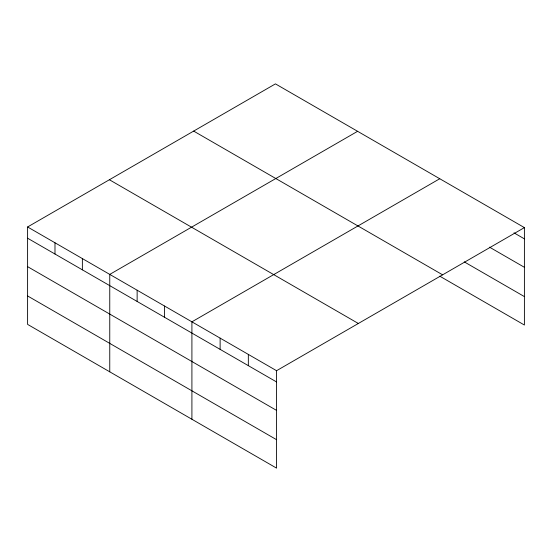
<?xml version="1.0" encoding="UTF-8"?>
<svg xmlns="http://www.w3.org/2000/svg" width="552" height="552" viewBox="0 0 552 552"><rect width="100%" height="100%" fill="white"/><g stroke="black" fill="none" stroke-linecap="round" stroke-linejoin="round"><path stroke-width="0.83" d="M27.6 226.969L276.559 370.702L276.559 468.124L27.6 324.39L27.6 226.969L275.441 83.876L524.4 227.61L524.4 325.031L439.758 276.166M357.599 131.307L109.758 274.399L109.758 371.82M439.758 178.738L191.91 321.83L191.91 419.258M276.559 370.702L524.4 227.61M514.002 232.861L524.4 238.864M489.5 247.151L524.4 267.299M464.26 261.876L524.4 296.596M193.655 131.093L442.614 274.827M109.386 179.745L358.345 323.479M27.6 238.216L276.559 381.949M27.6 266.657L276.559 410.391M27.6 295.955L276.559 439.689M248.338 354.412L248.338 365.666M220.124 338.121L220.124 349.375M164.524 306.022L164.524 317.269M137.137 290.207L137.137 301.461M82.372 258.584L82.372 269.838M54.986 242.776L54.986 254.03"/></g></svg>
